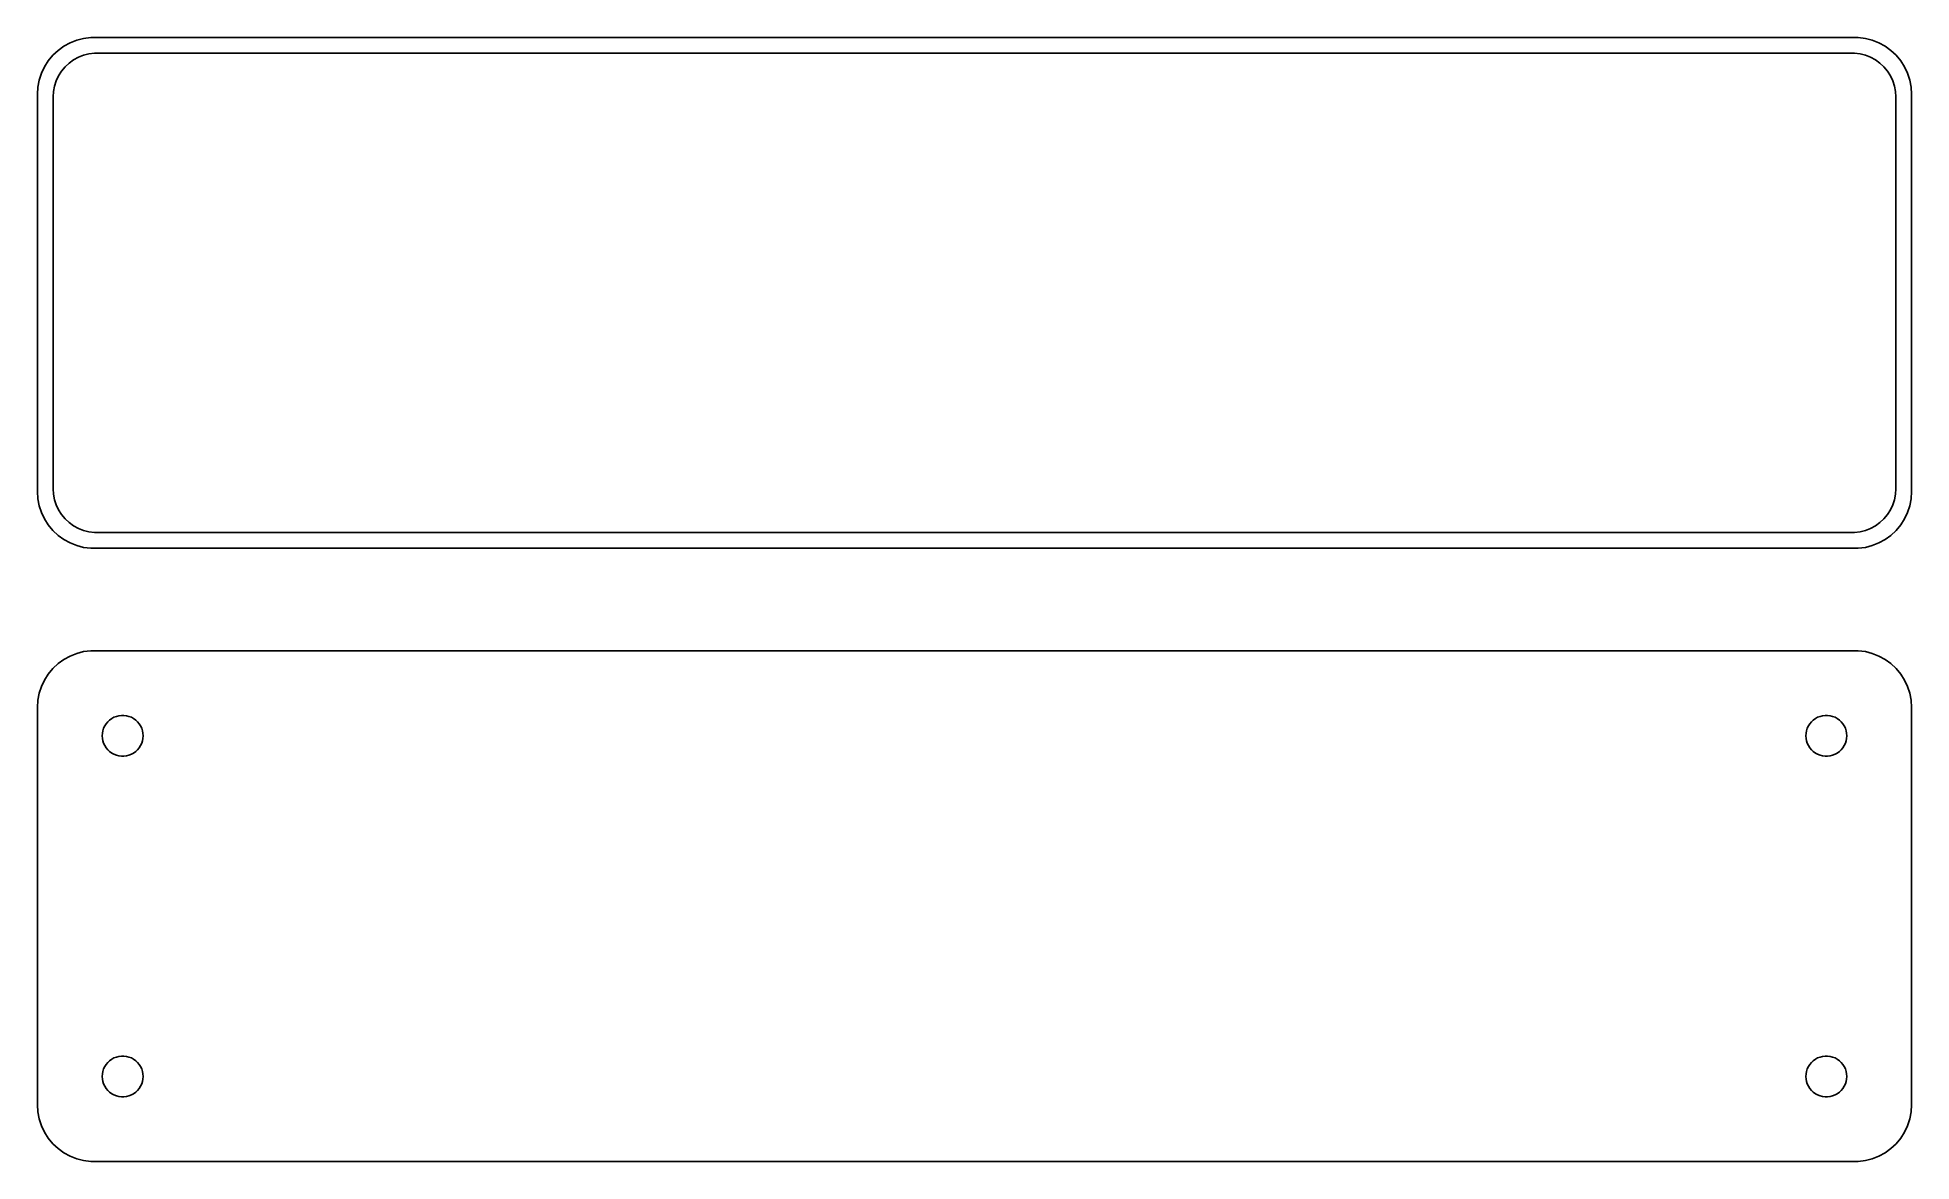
# Model space of a CAD drawing. Header units: metres. Extents: x -82 to 82, y 32 to 130.
import ezdxf

# ---------------------------------------------------------------- set-up
doc = ezdxf.new("R2010")
doc.units = ezdxf.units.M

msp = doc.modelspace()

# ---------------------------------------------------------------- linework, layer by layer
for p, q in [((-78.4369, 130.411), (-79.0451, 130.255)), ((-77.8139, 130.49), (-78.4369, 130.411)), ((77.8139, 130.49), (-77.8139, 130.49)), ((78.4369, 130.411), (77.8139, 130.49)), ((79.0451, 130.255), (78.4369, 130.411)), ((-81.1448, 128.923), (-81.5451, 128.439)), ((-80.6871, 129.353), (-81.1448, 128.923)), ((-80.1791, 129.722), (-80.6871, 129.353)), ((-79.6289, 130.024), (-80.1791, 129.722)), ((-79.0451, 130.255), (-79.6289, 130.024)), ((-79.3234, 128.517), (-78.8975, 128.751)), ((-78.8975, 128.751), (-78.4457, 128.93)), ((-78.4457, 128.93), (-77.9751, 129.051)), ((-77.9751, 129.051), (-77.493, 129.112)), ((-77.493, 129.112), (77.493, 129.112)), ((77.493, 129.112), (77.9751, 129.051)), ((77.9751, 129.051), (78.4457, 128.93)), ((78.4457, 128.93), (78.8975, 128.751)), ((78.8975, 128.751), (79.3234, 128.517)), ((79.6289, 130.024), (79.0451, 130.255)), ((80.1791, 129.722), (79.6289, 130.024)), ((80.6871, 129.353), (80.1791, 129.722)), ((81.1448, 128.923), (80.6871, 129.353)), ((81.5451, 128.439), (81.1448, 128.923)), ((-82.1489, 127.341), (-82.3429, 126.743)), ((-81.8815, 127.909), (-82.1489, 127.341)), ((-81.5451, 128.439), (-81.8815, 127.909)), ((-80.8477, 126.674), (-80.6408, 127.114)), ((-80.6408, 127.114), (-80.3805, 127.524)), ((-80.3805, 127.524), (-80.0707, 127.899)), ((-80.0707, 127.899), (-79.7165, 128.231)), ((-79.7165, 128.231), (-79.3234, 128.517)), ((79.3234, 128.517), (79.7165, 128.231)), ((79.7165, 128.231), (80.0707, 127.899)), ((80.0707, 127.899), (80.3805, 127.524)), ((80.3805, 127.524), (80.6408, 127.114)), ((80.6408, 127.114), (80.8477, 126.674)), ((81.8815, 127.909), (81.5451, 128.439)), ((82.1489, 127.341), (81.8815, 127.909)), ((82.3429, 126.743), (82.1489, 127.341)), ((-82.4606, 126.127), (-82.5, 125.5)), ((-82.5, 125.5), (-82.5, 90.5)), ((-82.3429, 126.743), (-82.4606, 126.127)), ((-81.1195, 125.25), (-81.089, 125.735)), ((-81.089, 125.735), (-80.9979, 126.212)), ((-80.9979, 126.212), (-80.8477, 126.674)), ((80.8477, 126.674), (80.9979, 126.212)), ((80.9979, 126.212), (81.089, 125.735)), ((81.089, 125.735), (81.1195, 125.25)), ((82.4606, 126.127), (82.3429, 126.743)), ((82.5, 125.5), (82.4606, 126.127)), ((82.5, 90.5), (82.5, 125.5)), ((-81.1195, 90.75), (-81.1195, 125.25)), ((81.1195, 125.25), (81.1195, 90.75)), ((-81.089, 90.265), (-81.1195, 90.75)), ((81.1195, 90.75), (81.089, 90.265)), ((-82.5, 90.5), (-82.4606, 89.8733)), ((-82.4606, 89.8733), (-82.3429, 89.2566)), ((-82.3429, 89.2566), (-82.1489, 88.6594)), ((-80.9979, 89.7877), (-81.089, 90.265)), ((-80.8477, 89.3256), (-80.9979, 89.7877)), ((-80.6408, 88.8859), (-80.8477, 89.3256)), ((80.8477, 89.3256), (80.6408, 88.8859)), ((80.9979, 89.7877), (80.8477, 89.3256)), ((81.089, 90.265), (80.9979, 89.7877)), ((82.1489, 88.6594), (82.3429, 89.2566)), ((82.3429, 89.2566), (82.4606, 89.8733)), ((82.4606, 89.8733), (82.5, 90.5)), ((-82.1489, 88.6594), (-81.8815, 88.0912)), ((-81.8815, 88.0912), (-81.5451, 87.5611)), ((-81.5451, 87.5611), (-81.1448, 87.0773)), ((-80.3805, 88.4756), (-80.6408, 88.8859)), ((-80.0707, 88.1012), (-80.3805, 88.4756)), ((-79.7165, 87.7685), (-80.0707, 88.1012)), ((-79.3234, 87.4829), (-79.7165, 87.7685)), ((-78.8975, 87.2488), (-79.3234, 87.4829)), ((79.3234, 87.4829), (78.8975, 87.2488)), ((79.7165, 87.7685), (79.3234, 87.4829)), ((80.0707, 88.1012), (79.7165, 87.7685)), ((80.3805, 88.4756), (80.0707, 88.1012)), ((80.6408, 88.8859), (80.3805, 88.4756)), ((81.1448, 87.0773), (81.5451, 87.5611)), ((81.5451, 87.5611), (81.8815, 88.0912)), ((81.8815, 88.0912), (82.1489, 88.6594)), ((-81.1448, 87.0773), (-80.6871, 86.6474)), ((-80.6871, 86.6474), (-80.1791, 86.2784)), ((-80.1791, 86.2784), (-79.6289, 85.9759)), ((-79.6289, 85.9759), (-79.0451, 85.7447)), ((-78.4457, 87.0699), (-78.8975, 87.2488)), ((-77.9751, 86.9491), (-78.4457, 87.0699)), ((-77.493, 86.8882), (-77.9751, 86.9491)), ((77.493, 86.8882), (-77.493, 86.8882)), ((77.9751, 86.9491), (77.493, 86.8882)), ((78.4457, 87.0699), (77.9751, 86.9491)), ((78.8975, 87.2488), (78.4457, 87.0699)), ((79.0451, 85.7447), (79.6289, 85.9759)), ((79.6289, 85.9759), (80.1791, 86.2784)), ((80.1791, 86.2784), (80.6871, 86.6474)), ((80.6871, 86.6474), (81.1448, 87.0773)), ((-79.0451, 85.7447), (-78.4369, 85.5886)), ((-78.4369, 85.5886), (-77.8139, 85.5099)), ((-77.8139, 85.5099), (77.8139, 85.5099)), ((77.8139, 85.5099), (78.4369, 85.5886)), ((78.4369, 85.5886), (79.0451, 85.7447)), ((-79.6289, 76.0241), (-80.1791, 75.7216)), ((-79.0451, 76.2553), (-79.6289, 76.0241)), ((-78.4369, 76.4114), (-79.0451, 76.2553)), ((-77.8139, 76.4901), (-78.4369, 76.4114)), ((77.8139, 76.4901), (-77.8139, 76.4901)), ((78.4369, 76.4114), (77.8139, 76.4901)), ((79.0451, 76.2553), (78.4369, 76.4114)), ((79.6289, 76.0241), (79.0451, 76.2553)), ((80.1791, 75.7216), (79.6289, 76.0241)), ((-81.5451, 74.4389), (-81.8815, 73.9088)), ((-81.1448, 74.9227), (-81.5451, 74.4389)), ((-80.6871, 75.3526), (-81.1448, 74.9227)), ((-80.1791, 75.7216), (-80.6871, 75.3526)), ((80.6871, 75.3526), (80.1791, 75.7216)), ((81.1448, 74.9227), (80.6871, 75.3526)), ((81.5451, 74.4389), (81.1448, 74.9227)), ((81.8815, 73.9088), (81.5451, 74.4389)), ((-82.3429, 72.7434), (-82.4606, 72.1267)), ((-82.1489, 73.3406), (-82.3429, 72.7434)), ((-81.8815, 73.9088), (-82.1489, 73.3406)), ((82.1489, 73.3406), (81.8815, 73.9088)), ((82.3429, 72.7434), (82.1489, 73.3406)), ((82.4606, 72.1267), (82.3429, 72.7434)), ((-82.4606, 72.1267), (-82.5, 71.5)), ((-82.5, 71.5), (-82.5, 36.5)), ((82.5, 71.5), (82.4606, 72.1267)), ((82.5, 36.5), (82.5, 71.5)), ((-76.7858, 69.2256), (-76.7434, 69.4476)), ((-76.7434, 69.4476), (-76.6736, 69.6626)), ((-76.6736, 69.6626), (-76.5773, 69.8671)), ((-76.5773, 69.8671), (-76.4562, 70.058)), ((-76.4562, 70.058), (-76.3121, 70.2322)), ((-76.3121, 70.2322), (-76.1474, 70.3869)), ((-76.1474, 70.3869), (-75.9645, 70.5198)), ((-75.9645, 70.5198), (-75.7664, 70.6287)), ((-75.7664, 70.6287), (-75.5562, 70.7119)), ((-75.5562, 70.7119), (-75.3373, 70.7681)), ((-75.3373, 70.7681), (-75.113, 70.7964)), ((-75.113, 70.7964), (-74.887, 70.7964)), ((-74.887, 70.7964), (-74.6627, 70.7681)), ((-74.6627, 70.7681), (-74.4438, 70.7119)), ((-74.4438, 70.7119), (-74.2336, 70.6287)), ((-74.2336, 70.6287), (-74.0355, 70.5198)), ((-74.0355, 70.5198), (-73.8526, 70.3869)), ((-73.8526, 70.3869), (-73.6879, 70.2322)), ((-73.6879, 70.2322), (-73.5438, 70.058)), ((-73.5438, 70.058), (-73.4226, 69.8671)), ((-73.4226, 69.8671), (-73.3264, 69.6626)), ((-73.3264, 69.6626), (-73.2565, 69.4476)), ((-73.2565, 69.4476), (-73.2142, 69.2256)), ((73.2142, 69.2256), (73.2565, 69.4476)), ((73.2565, 69.4476), (73.3264, 69.6626)), ((73.3264, 69.6626), (73.4226, 69.8671)), ((73.4226, 69.8671), (73.5438, 70.058)), ((73.5438, 70.058), (73.6879, 70.2322)), ((73.6879, 70.2322), (73.8526, 70.3869)), ((73.8526, 70.3869), (74.0355, 70.5198)), ((74.0355, 70.5198), (74.2336, 70.6287)), ((74.2336, 70.6287), (74.4438, 70.7119)), ((74.4438, 70.7119), (74.6627, 70.7681)), ((74.6627, 70.7681), (74.887, 70.7964)), ((74.887, 70.7964), (75.113, 70.7964)), ((75.113, 70.7964), (75.3373, 70.7681)), ((75.3373, 70.7681), (75.5562, 70.7119)), ((75.5562, 70.7119), (75.7664, 70.6287)), ((75.7664, 70.6287), (75.9645, 70.5198)), ((75.9645, 70.5198), (76.1474, 70.3869)), ((76.1474, 70.3869), (76.3121, 70.2322)), ((76.3121, 70.2322), (76.4562, 70.058)), ((76.4562, 70.058), (76.5773, 69.8671)), ((76.5773, 69.8671), (76.6736, 69.6626)), ((76.6736, 69.6626), (76.7434, 69.4476)), ((76.7434, 69.4476), (76.7858, 69.2256)), ((-76.8, 69), (-76.7858, 69.2256)), ((-76.7858, 68.7744), (-76.8, 69)), ((-76.7434, 68.5524), (-76.7858, 68.7744)), ((-76.6736, 68.3374), (-76.7434, 68.5524)), ((-76.5773, 68.1328), (-76.6736, 68.3374)), ((-76.4562, 67.942), (-76.5773, 68.1328)), ((-76.3121, 67.7678), (-76.4562, 67.942)), ((-76.1474, 67.6131), (-76.3121, 67.7678)), ((-73.6879, 67.7678), (-73.8526, 67.6131)), ((-73.5438, 67.942), (-73.6879, 67.7678)), ((-73.4226, 68.1328), (-73.5438, 67.942)), ((-73.3264, 68.3374), (-73.4226, 68.1328)), ((-73.2565, 68.5524), (-73.3264, 68.3374)), ((-73.2142, 68.7744), (-73.2565, 68.5524)), ((-73.2142, 69.2256), (-73.2, 69)), ((-73.2, 69), (-73.2142, 68.7744)), ((73.2, 69), (73.2142, 69.2256)), ((73.2142, 68.7744), (73.2, 69)), ((73.2565, 68.5524), (73.2142, 68.7744)), ((73.3264, 68.3374), (73.2565, 68.5524)), ((73.4226, 68.1328), (73.3264, 68.3374)), ((73.5438, 67.942), (73.4226, 68.1328)), ((73.6879, 67.7678), (73.5438, 67.942)), ((73.8526, 67.6131), (73.6879, 67.7678)), ((76.3121, 67.7678), (76.1474, 67.6131)), ((76.4562, 67.942), (76.3121, 67.7678)), ((76.5773, 68.1328), (76.4562, 67.942)), ((76.6736, 68.3374), (76.5773, 68.1328)), ((76.7434, 68.5524), (76.6736, 68.3374)), ((76.7858, 68.7744), (76.7434, 68.5524)), ((76.7858, 69.2256), (76.8, 69)), ((76.8, 69), (76.7858, 68.7744)), ((-75.9645, 67.4802), (-76.1474, 67.6131)), ((-75.7664, 67.3713), (-75.9645, 67.4802)), ((-75.5562, 67.2881), (-75.7664, 67.3713)), ((-75.3373, 67.2319), (-75.5562, 67.2881)), ((-75.113, 67.2036), (-75.3373, 67.2319)), ((-74.887, 67.2036), (-75.113, 67.2036)), ((-74.6627, 67.2319), (-74.887, 67.2036)), ((-74.4438, 67.2881), (-74.6627, 67.2319)), ((-74.2336, 67.3713), (-74.4438, 67.2881)), ((-74.0355, 67.4802), (-74.2336, 67.3713)), ((-73.8526, 67.6131), (-74.0355, 67.4802)), ((74.0355, 67.4802), (73.8526, 67.6131)), ((74.2336, 67.3713), (74.0355, 67.4802)), ((74.4438, 67.2881), (74.2336, 67.3713)), ((74.6627, 67.2319), (74.4438, 67.2881)), ((74.887, 67.2036), (74.6627, 67.2319)), ((75.113, 67.2036), (74.887, 67.2036)), ((75.3373, 67.2319), (75.113, 67.2036)), ((75.5562, 67.2881), (75.3373, 67.2319)), ((75.7664, 67.3713), (75.5562, 67.2881)), ((75.9645, 67.4802), (75.7664, 67.3713)), ((76.1474, 67.6131), (75.9645, 67.4802)), ((-76.7434, 39.4476), (-76.6736, 39.6626)), ((-76.6736, 39.6626), (-76.5773, 39.8672)), ((-76.5773, 39.8672), (-76.4562, 40.058)), ((-76.4562, 40.058), (-76.3121, 40.2322)), ((-76.3121, 40.2322), (-76.1474, 40.3869)), ((-76.1474, 40.3869), (-75.9645, 40.5198)), ((-75.9645, 40.5198), (-75.7664, 40.6287)), ((-75.7664, 40.6287), (-75.5562, 40.7119)), ((-75.5562, 40.7119), (-75.3373, 40.7681)), ((-75.3373, 40.7681), (-75.113, 40.7964)), ((-75.113, 40.7964), (-74.887, 40.7964)), ((-74.887, 40.7964), (-74.6627, 40.7681)), ((-74.6627, 40.7681), (-74.4438, 40.7119)), ((-74.4438, 40.7119), (-74.2336, 40.6287)), ((-74.2336, 40.6287), (-74.0355, 40.5198)), ((-74.0355, 40.5198), (-73.8526, 40.3869)), ((-73.8526, 40.3869), (-73.6879, 40.2322)), ((-73.6879, 40.2322), (-73.5438, 40.058)), ((-73.5438, 40.058), (-73.4226, 39.8672)), ((-73.4226, 39.8672), (-73.3264, 39.6626)), ((-73.3264, 39.6626), (-73.2565, 39.4476)), ((73.2565, 39.4476), (73.3264, 39.6626)), ((73.3264, 39.6626), (73.4226, 39.8672)), ((73.4226, 39.8672), (73.5438, 40.058)), ((73.5438, 40.058), (73.6879, 40.2322)), ((73.6879, 40.2322), (73.8526, 40.3869)), ((73.8526, 40.3869), (74.0355, 40.5198)), ((74.0355, 40.5198), (74.2336, 40.6287)), ((74.2336, 40.6287), (74.4438, 40.7119)), ((74.4438, 40.7119), (74.6627, 40.7681)), ((74.6627, 40.7681), (74.887, 40.7964)), ((74.887, 40.7964), (75.113, 40.7964)), ((75.113, 40.7964), (75.3373, 40.7681)), ((75.3373, 40.7681), (75.5562, 40.7119)), ((75.5562, 40.7119), (75.7664, 40.6287)), ((75.7664, 40.6287), (75.9645, 40.5198)), ((75.9645, 40.5198), (76.1474, 40.3869)), ((76.1474, 40.3869), (76.3121, 40.2322)), ((76.3121, 40.2322), (76.4562, 40.058)), ((76.4562, 40.058), (76.5773, 39.8672)), ((76.5773, 39.8672), (76.6736, 39.6626)), ((76.6736, 39.6626), (76.7434, 39.4476)), ((-76.8, 39), (-76.7858, 39.2256)), ((-76.7858, 38.7744), (-76.8, 39)), ((-76.7858, 39.2256), (-76.7434, 39.4476)), ((-76.7434, 38.5524), (-76.7858, 38.7744)), ((-76.6736, 38.3374), (-76.7434, 38.5524)), ((-76.5773, 38.1329), (-76.6736, 38.3374)), ((-76.4562, 37.942), (-76.5773, 38.1329)), ((-73.4226, 38.1329), (-73.5438, 37.942)), ((-73.3264, 38.3374), (-73.4226, 38.1329)), ((-73.2565, 38.5524), (-73.3264, 38.3374)), ((-73.2565, 39.4476), (-73.2142, 39.2256)), ((-73.2142, 38.7744), (-73.2565, 38.5524)), ((-73.2142, 39.2256), (-73.2, 39)), ((-73.2, 39), (-73.2142, 38.7744)), ((73.2, 39), (73.2142, 39.2256)), ((73.2142, 38.7744), (73.2, 39)), ((73.2142, 39.2256), (73.2565, 39.4476)), ((73.2565, 38.5524), (73.2142, 38.7744)), ((73.3264, 38.3374), (73.2565, 38.5524)), ((73.4226, 38.1329), (73.3264, 38.3374)), ((73.5438, 37.942), (73.4226, 38.1329)), ((76.5773, 38.1329), (76.4562, 37.942)), ((76.6736, 38.3374), (76.5773, 38.1329)), ((76.7434, 38.5524), (76.6736, 38.3374)), ((76.7434, 39.4476), (76.7858, 39.2256)), ((76.7858, 38.7744), (76.7434, 38.5524)), ((76.7858, 39.2256), (76.8, 39)), ((76.8, 39), (76.7858, 38.7744)), ((-82.5, 36.5), (-82.4606, 35.8733)), ((-76.3121, 37.7678), (-76.4562, 37.942)), ((-76.1474, 37.6131), (-76.3121, 37.7678)), ((-75.9645, 37.4802), (-76.1474, 37.6131)), ((-75.7664, 37.3713), (-75.9645, 37.4802)), ((-75.5562, 37.2881), (-75.7664, 37.3713)), ((-75.3373, 37.2319), (-75.5562, 37.2881)), ((-75.113, 37.2036), (-75.3373, 37.2319)), ((-74.887, 37.2036), (-75.113, 37.2036)), ((-74.6627, 37.2319), (-74.887, 37.2036)), ((-74.4438, 37.2881), (-74.6627, 37.2319)), ((-74.2336, 37.3713), (-74.4438, 37.2881)), ((-74.0355, 37.4802), (-74.2336, 37.3713)), ((-73.8526, 37.6131), (-74.0355, 37.4802)), ((-73.6879, 37.7678), (-73.8526, 37.6131)), ((-73.5438, 37.942), (-73.6879, 37.7678)), ((73.6879, 37.7678), (73.5438, 37.942)), ((73.8526, 37.6131), (73.6879, 37.7678)), ((74.0355, 37.4802), (73.8526, 37.6131)), ((74.2336, 37.3713), (74.0355, 37.4802)), ((74.4438, 37.2881), (74.2336, 37.3713)), ((74.6627, 37.2319), (74.4438, 37.2881)), ((74.887, 37.2036), (74.6627, 37.2319)), ((75.113, 37.2036), (74.887, 37.2036)), ((75.3373, 37.2319), (75.113, 37.2036)), ((75.5562, 37.2881), (75.3373, 37.2319)), ((75.7664, 37.3713), (75.5562, 37.2881)), ((75.9645, 37.4802), (75.7664, 37.3713)), ((76.1474, 37.6131), (75.9645, 37.4802)), ((76.3121, 37.7678), (76.1474, 37.6131)), ((76.4562, 37.942), (76.3121, 37.7678)), ((82.4606, 35.8733), (82.5, 36.5)), ((-82.4606, 35.8733), (-82.3429, 35.2566)), ((-82.3429, 35.2566), (-82.1489, 34.6594)), ((-82.1489, 34.6594), (-81.8815, 34.0912)), ((81.8815, 34.0912), (82.1489, 34.6594)), ((82.1489, 34.6594), (82.3429, 35.2566)), ((82.3429, 35.2566), (82.4606, 35.8733)), ((-81.8815, 34.0912), (-81.5451, 33.5611)), ((-81.5451, 33.5611), (-81.1448, 33.0773)), ((-81.1448, 33.0773), (-80.6871, 32.6474)), ((80.6871, 32.6474), (81.1448, 33.0773)), ((81.1448, 33.0773), (81.5451, 33.5611)), ((81.5451, 33.5611), (81.8815, 34.0912)), ((-80.6871, 32.6474), (-80.1791, 32.2784)), ((-80.1791, 32.2784), (-79.6289, 31.9759)), ((-79.6289, 31.9759), (-79.0451, 31.7447)), ((-79.0451, 31.7447), (-78.4369, 31.5886)), ((-78.4369, 31.5886), (-77.8139, 31.5099)), ((-77.8139, 31.5099), (77.8139, 31.5099)), ((77.8139, 31.5099), (78.4369, 31.5886)), ((78.4369, 31.5886), (79.0451, 31.7447)), ((79.0451, 31.7447), (79.6289, 31.9759)), ((79.6289, 31.9759), (80.1791, 32.2784)), ((80.1791, 32.2784), (80.6871, 32.6474))]:
    msp.add_line(p, q)

doc.saveas('drawing.dxf')
